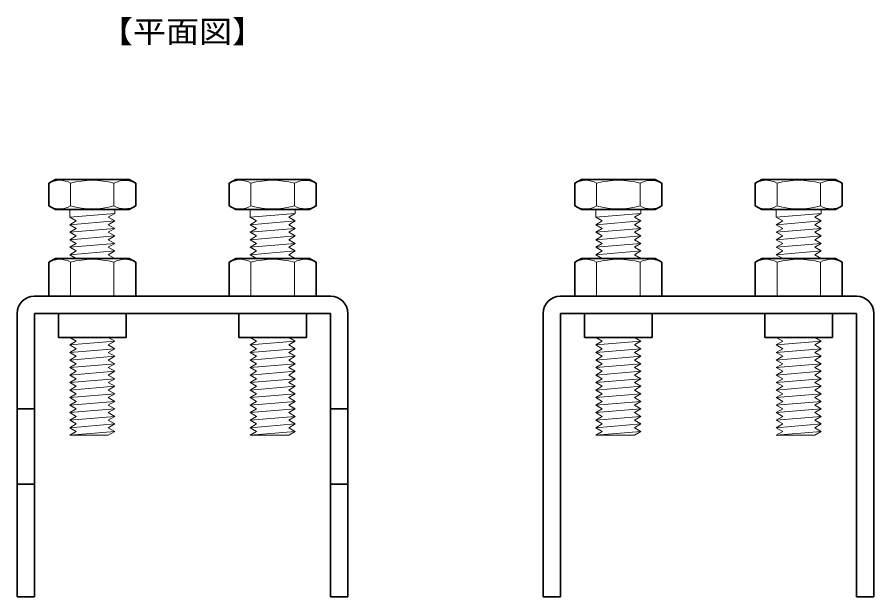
# Model space of a CAD drawing. Units: millimetres on the paper. Extents: x -195 to 195, y -138 to 138.
# Drawn here: x -114 to 0, y -20 to 57.1 of the extents above; entities that cross this region are included whole.
import ezdxf
from ezdxf.enums import TextEntityAlignment as Align

# ---------------------------------------------------------------- set-up
doc = ezdxf.new("R2010")
doc.units = ezdxf.units.MM
for name, color, linetype, lineweight in [('2-0_吊りボルト', 4, 'Continuous', 18), ('2-3_金具', 4, 'Continuous', 18), ('2-B_ボルト', 4, 'Continuous', 18)]:
    doc.layers.add(name, color=color, linetype=linetype, lineweight=lineweight)
doc.styles.add('ＭＳ ゴシック', font='')
doc.styles.get('ＭＳ ゴシック').set_extended_font_data('MS Gothic')

msp = doc.modelspace()

# ---------------------------------------------------------------- linework, layer by layer
at = {"layer": '2-3_金具', "color": 7, "lineweight": 35}
for p, q in [((-111.75, 20), (-72.25, 20)), ((-41.75, 20), (-2.25, 20)), ((-114, 17.7), (-114, -20)), ((-111.7, 17.7), (-111.7, -20)), ((-72.3, 17.7), (-111.7, 17.7)), ((-108.5, 17.7), (-108.5, 14.5)), ((-99.5, 14.5), (-99.5, 17.7)), ((-84.5, 17.7), (-84.5, 14.5)), ((-75.5, 14.5), (-75.5, 17.7)), ((-72.3, 17.7), (-72.3, -20)), ((-70, 17.7), (-70, -20)), ((-44, 17.7), (-44, -20)), ((-41.7, 17.7), (-41.7, -20)), ((-2.3, 17.7), (-41.7, 17.7)), ((-38.5, 17.7), (-38.5, 14.5)), ((-29.5, 14.5), (-29.5, 17.7)), ((-14.5, 17.7), (-14.5, 14.5)), ((-5.5, 14.5), (-5.5, 17.7)), ((-2.3, 17.7), (-2.3, -20)), ((0, 17.7), (0, -20)), ((-108.5, 14.5), (-99.5, 14.5)), ((-84.5, 14.5), (-75.5, 14.5)), ((-38.5, 14.5), (-29.5, 14.5)), ((-14.5, 14.5), (-5.5, 14.5)), ((-114, 5), (-111.7, 5)), ((-72.3, 5), (-70, 5)), ((-114, -5), (-111.7, -5)), ((-72.3, -5), (-70, -5)), ((-114, -20), (-111.7, -20)), ((-72.3, -20), (-70, -20)), ((-44, -20), (-41.7, -20)), ((-2.3, -20), (0, -20))]:
    msp.add_line(p, q, dxfattribs=at)
for centre, start, end in [((-111.7, 17.7), 90, 180), ((-72.3, 17.7), 0, 90), ((-41.7, 17.7), 90, 180), ((-2.3, 17.7), 0, 90)]:
    msp.add_arc(centre, 2.3, start, end, dxfattribs=at)
at = {"layer": '2-B_ボルト', "color": 7, "lineweight": 35}
for p, q in [((-109.774, 35), (-108.907, 35.5)), ((-108.907, 35.5), (-99.093, 35.5)), ((-98.226, 35), (-99.093, 35.5)), ((-85.774, 35), (-84.907, 35.5)), ((-84.907, 35.5), (-75.093, 35.5)), ((-74.226, 35), (-75.093, 35.5)), ((-39.774, 35), (-38.907, 35.5)), ((-38.907, 35.5), (-29.093, 35.5)), ((-28.226, 35), (-29.093, 35.5)), ((-15.774, 35), (-14.907, 35.5)), ((-14.907, 35.5), (-5.093, 35.5)), ((-4.226, 35), (-5.093, 35.5)), ((-109.774, 35), (-109.774, 32)), ((-98.226, 35), (-98.226, 32)), ((-85.774, 35), (-85.774, 32)), ((-74.226, 35), (-74.226, 32)), ((-39.774, 35), (-39.774, 32)), ((-28.226, 35), (-28.226, 32)), ((-15.774, 35), (-15.774, 32)), ((-4.226, 35), (-4.226, 32)), ((-98.226, 32), (-99.093, 31.5)), ((-74.226, 32), (-75.093, 31.5)), ((-28.226, 32), (-29.093, 31.5)), ((-4.226, 32), (-5.093, 31.5)), ((-109.774, 24.5), (-108.907, 25)), ((-109.774, 24.5), (-109.774, 20)), ((-108.907, 25), (-99.093, 25)), ((-98.226, 24.5), (-99.093, 25)), ((-98.226, 24.5), (-98.226, 20)), ((-85.774, 24.5), (-84.907, 25)), ((-85.774, 24.5), (-85.774, 20)), ((-84.907, 25), (-75.093, 25)), ((-74.226, 24.5), (-75.093, 25)), ((-74.226, 24.5), (-74.226, 20)), ((-39.774, 24.5), (-38.907, 25)), ((-39.774, 24.5), (-39.774, 20)), ((-38.907, 25), (-29.093, 25)), ((-28.226, 24.5), (-29.093, 25)), ((-28.226, 24.5), (-28.226, 20)), ((-15.774, 24.5), (-14.907, 25)), ((-15.774, 24.5), (-15.774, 20)), ((-14.907, 25), (-5.093, 25)), ((-4.226, 24.5), (-5.093, 25)), ((-4.226, 24.5), (-4.226, 20)), ((-109.774, 20), (-98.226, 20)), ((-85.774, 20), (-74.226, 20)), ((-39.774, 20), (-28.226, 20)), ((-15.774, 20), (-4.226, 20))]:
    msp.add_line(p, q, dxfattribs=at)
at = {"layer": '2-B_ボルト'}
for p, q in [((-106.887, 35), (-106.887, 32)), ((-101.113, 35), (-101.113, 32)), ((-82.887, 35), (-82.887, 32)), ((-77.113, 35), (-77.113, 32)), ((-36.887, 35), (-36.887, 32)), ((-31.113, 35), (-31.113, 32)), ((-12.887, 35), (-12.887, 32)), ((-7.113, 35), (-7.113, 32)), ((-107, 30.5), (-107, 31.5)), ((-107, 30.5), (-101, 31)), ((-101, 31), (-101.866, 30.5)), ((-101, 31), (-101, 31.5)), ((-83, 30.5), (-83, 31.5)), ((-83, 30.5), (-77, 31)), ((-77, 31), (-77.866, 30.5)), ((-77, 31), (-77, 31.5)), ((-37, 30.5), (-37, 31.5)), ((-37, 30.5), (-31, 31)), ((-31, 31), (-31.866, 30.5)), ((-31, 31), (-31, 31.5)), ((-13, 30.5), (-13, 31.5)), ((-13, 30.5), (-7, 31)), ((-7, 31), (-7.866, 30.5)), ((-7, 31), (-7, 31.5)), ((-107, 30.5), (-106.134, 30)), ((-101, 30), (-107, 29.5)), ((-107, 29.5), (-106.134, 30)), ((-107, 29.5), (-106.134, 30)), ((-101, 30), (-101.866, 30.5)), ((-101, 30), (-101.866, 29.5)), ((-83, 30.5), (-82.134, 30)), ((-77, 30), (-83, 29.5)), ((-83, 29.5), (-82.134, 30)), ((-83, 29.5), (-82.134, 30)), ((-77, 30), (-77.866, 30.5)), ((-77, 30), (-77.866, 29.5)), ((-37, 30.5), (-36.134, 30)), ((-31, 30), (-37, 29.5)), ((-37, 29.5), (-36.134, 30)), ((-37, 29.5), (-36.134, 30)), ((-31, 30), (-31.866, 30.5)), ((-31, 30), (-31.866, 29.5)), ((-13, 30.5), (-12.134, 30)), ((-7, 30), (-13, 29.5)), ((-13, 29.5), (-12.134, 30)), ((-13, 29.5), (-12.134, 30)), ((-7, 30), (-7.866, 30.5)), ((-7, 30), (-7.866, 29.5)), ((-107, 29.5), (-106.134, 29)), ((-107, 28.5), (-106.134, 29)), ((-107, 28.5), (-101, 29)), ((-107, 28.5), (-106.134, 28)), ((-101, 29), (-101.866, 29.5)), ((-101, 29), (-101.866, 28.5)), ((-101, 28), (-101.866, 28.5)), ((-83, 29.5), (-82.134, 29)), ((-83, 28.5), (-82.134, 29)), ((-83, 28.5), (-77, 29)), ((-83, 28.5), (-82.134, 28)), ((-77, 29), (-77.866, 29.5)), ((-77, 29), (-77.866, 28.5)), ((-77, 28), (-77.866, 28.5)), ((-37, 29.5), (-36.134, 29)), ((-37, 28.5), (-36.134, 29)), ((-37, 28.5), (-31, 29)), ((-37, 28.5), (-36.134, 28)), ((-31, 29), (-31.866, 29.5)), ((-31, 29), (-31.866, 28.5)), ((-31, 28), (-31.866, 28.5)), ((-13, 29.5), (-12.134, 29)), ((-13, 28.5), (-12.134, 29)), ((-13, 28.5), (-7, 29)), ((-13, 28.5), (-12.134, 28)), ((-7, 29), (-7.866, 29.5)), ((-7, 29), (-7.866, 28.5)), ((-7, 28), (-7.866, 28.5)), ((-101, 28), (-107, 27.5)), ((-107, 27.5), (-106.134, 28)), ((-107, 27.5), (-106.134, 28)), ((-107, 27.5), (-106.134, 27)), ((-101, 28), (-101.866, 27.5)), ((-101, 27), (-101.866, 27.5)), ((-77, 28), (-83, 27.5)), ((-83, 27.5), (-82.134, 28)), ((-83, 27.5), (-82.134, 28)), ((-83, 27.5), (-82.134, 27)), ((-77, 28), (-77.866, 27.5)), ((-77, 27), (-77.866, 27.5)), ((-31, 28), (-37, 27.5)), ((-37, 27.5), (-36.134, 28)), ((-37, 27.5), (-36.134, 28)), ((-37, 27.5), (-36.134, 27)), ((-31, 28), (-31.866, 27.5)), ((-31, 27), (-31.866, 27.5)), ((-7, 28), (-13, 27.5)), ((-13, 27.5), (-12.134, 28)), ((-13, 27.5), (-12.134, 28)), ((-13, 27.5), (-12.134, 27)), ((-7, 28), (-7.866, 27.5)), ((-7, 27), (-7.866, 27.5)), ((-107, 26.5), (-106.134, 27)), ((-107, 26.5), (-101, 27)), ((-107, 26.5), (-106.134, 26)), ((-101, 27), (-101.866, 26.5)), ((-101, 26), (-101.866, 26.5)), ((-83, 26.5), (-82.134, 27)), ((-83, 26.5), (-77, 27)), ((-83, 26.5), (-82.134, 26)), ((-77, 27), (-77.866, 26.5)), ((-77, 26), (-77.866, 26.5)), ((-37, 26.5), (-36.134, 27)), ((-37, 26.5), (-31, 27)), ((-37, 26.5), (-36.134, 26)), ((-31, 27), (-31.866, 26.5)), ((-31, 26), (-31.866, 26.5)), ((-13, 26.5), (-12.134, 27)), ((-13, 26.5), (-7, 27)), ((-13, 26.5), (-12.134, 26)), ((-7, 27), (-7.866, 26.5)), ((-7, 26), (-7.866, 26.5)), ((-101, 26), (-107, 25.5)), ((-107, 25.5), (-106.134, 26)), ((-107, 25.5), (-106.134, 26)), ((-107, 25.5), (-106.134, 25)), ((-101, 26), (-101.866, 25.5)), ((-101, 25), (-101.866, 25.5)), ((-77, 26), (-83, 25.5)), ((-83, 25.5), (-82.134, 26)), ((-83, 25.5), (-82.134, 26)), ((-83, 25.5), (-82.134, 25)), ((-77, 26), (-77.866, 25.5)), ((-77, 25), (-77.866, 25.5)), ((-31, 26), (-37, 25.5)), ((-37, 25.5), (-36.134, 26)), ((-37, 25.5), (-36.134, 26)), ((-37, 25.5), (-36.134, 25)), ((-31, 26), (-31.866, 25.5)), ((-31, 25), (-31.866, 25.5)), ((-7, 26), (-13, 25.5)), ((-13, 25.5), (-12.134, 26)), ((-13, 25.5), (-12.134, 26)), ((-13, 25.5), (-12.134, 25)), ((-7, 26), (-7.866, 25.5)), ((-7, 25), (-7.866, 25.5)), ((-106.887, 24.5), (-106.887, 20)), ((-101.113, 24.5), (-101.113, 20)), ((-82.887, 24.5), (-82.887, 20)), ((-77.113, 24.5), (-77.113, 20)), ((-36.887, 24.5), (-36.887, 20)), ((-31.113, 24.5), (-31.113, 20)), ((-12.887, 24.5), (-12.887, 20)), ((-7.113, 24.5), (-7.113, 20)), ((-107, 14.5), (-106.134, 14)), ((-101, 14), (-107, 13.5)), ((-107, 13.5), (-106.134, 14)), ((-107, 13.5), (-106.134, 14)), ((-101, 14), (-101.866, 14.5)), ((-101, 14), (-101.866, 13.5)), ((-83, 14.5), (-82.134, 14)), ((-77, 14), (-83, 13.5)), ((-83, 13.5), (-82.134, 14)), ((-83, 13.5), (-82.134, 14)), ((-77, 14), (-77.866, 14.5)), ((-77, 14), (-77.866, 13.5)), ((-37, 14.5), (-36.134, 14)), ((-31, 14), (-37, 13.5)), ((-37, 13.5), (-36.134, 14)), ((-37, 13.5), (-36.134, 14)), ((-31, 14), (-31.866, 14.5)), ((-31, 14), (-31.866, 13.5)), ((-13, 14.5), (-12.134, 14)), ((-7, 14), (-13, 13.5)), ((-13, 13.5), (-12.134, 14)), ((-13, 13.5), (-12.134, 14)), ((-7, 14), (-7.866, 14.5)), ((-7, 14), (-7.866, 13.5)), ((-107, 13.5), (-106.134, 13)), ((-107, 12.5), (-106.134, 13)), ((-107, 12.5), (-101, 13)), ((-101, 13), (-101.866, 13.5)), ((-101, 13), (-101.866, 12.5)), ((-83, 13.5), (-82.134, 13)), ((-83, 12.5), (-82.134, 13)), ((-83, 12.5), (-77, 13)), ((-77, 13), (-77.866, 13.5)), ((-77, 13), (-77.866, 12.5)), ((-37, 13.5), (-36.134, 13)), ((-37, 12.5), (-36.134, 13)), ((-37, 12.5), (-31, 13)), ((-31, 13), (-31.866, 13.5)), ((-31, 13), (-31.866, 12.5)), ((-13, 13.5), (-12.134, 13)), ((-13, 12.5), (-12.134, 13)), ((-13, 12.5), (-7, 13)), ((-7, 13), (-7.866, 13.5)), ((-7, 13), (-7.866, 12.5)), ((-107, 12.5), (-106.134, 12)), ((-101, 12), (-107, 11.5)), ((-107, 11.5), (-106.134, 12)), ((-107, 11.5), (-106.134, 12)), ((-107, 11.5), (-106.134, 11)), ((-101, 12), (-101.866, 12.5)), ((-101, 12), (-101.866, 11.5)), ((-101, 11), (-101.866, 11.5)), ((-83, 12.5), (-82.134, 12)), ((-77, 12), (-83, 11.5)), ((-83, 11.5), (-82.134, 12)), ((-83, 11.5), (-82.134, 12)), ((-83, 11.5), (-82.134, 11)), ((-77, 12), (-77.866, 12.5)), ((-77, 12), (-77.866, 11.5)), ((-77, 11), (-77.866, 11.5)), ((-37, 12.5), (-36.134, 12)), ((-31, 12), (-37, 11.5)), ((-37, 11.5), (-36.134, 12)), ((-37, 11.5), (-36.134, 12)), ((-37, 11.5), (-36.134, 11)), ((-31, 12), (-31.866, 12.5)), ((-31, 12), (-31.866, 11.5)), ((-31, 11), (-31.866, 11.5)), ((-13, 12.5), (-12.134, 12)), ((-7, 12), (-13, 11.5)), ((-13, 11.5), (-12.134, 12)), ((-13, 11.5), (-12.134, 12)), ((-13, 11.5), (-12.134, 11)), ((-7, 12), (-7.866, 12.5)), ((-7, 12), (-7.866, 11.5)), ((-7, 11), (-7.866, 11.5)), ((-107, 10.5), (-106.134, 11)), ((-107, 10.5), (-101, 11)), ((-107, 10.5), (-106.134, 10)), ((-101, 11), (-101.866, 10.5)), ((-101, 10), (-101.866, 10.5)), ((-83, 10.5), (-82.134, 11)), ((-83, 10.5), (-77, 11)), ((-83, 10.5), (-82.134, 10)), ((-77, 11), (-77.866, 10.5)), ((-77, 10), (-77.866, 10.5)), ((-37, 10.5), (-36.134, 11)), ((-37, 10.5), (-31, 11)), ((-37, 10.5), (-36.134, 10)), ((-31, 11), (-31.866, 10.5)), ((-31, 10), (-31.866, 10.5)), ((-13, 10.5), (-12.134, 11)), ((-13, 10.5), (-7, 11)), ((-13, 10.5), (-12.134, 10)), ((-7, 11), (-7.866, 10.5)), ((-7, 10), (-7.866, 10.5)), ((-101, 10), (-107, 9.5)), ((-107, 9.5), (-106.134, 10)), ((-107, 9.5), (-106.134, 10)), ((-107, 9.5), (-106.134, 9)), ((-101, 10), (-101.866, 9.5)), ((-101, 9), (-101.866, 9.5)), ((-77, 10), (-83, 9.5)), ((-83, 9.5), (-82.134, 10)), ((-83, 9.5), (-82.134, 10)), ((-83, 9.5), (-82.134, 9)), ((-77, 10), (-77.866, 9.5)), ((-77, 9), (-77.866, 9.5)), ((-31, 10), (-37, 9.5)), ((-37, 9.5), (-36.134, 10)), ((-37, 9.5), (-36.134, 10)), ((-37, 9.5), (-36.134, 9)), ((-31, 10), (-31.866, 9.5)), ((-31, 9), (-31.866, 9.5)), ((-7, 10), (-13, 9.5)), ((-13, 9.5), (-12.134, 10)), ((-13, 9.5), (-12.134, 10)), ((-13, 9.5), (-12.134, 9)), ((-7, 10), (-7.866, 9.5)), ((-7, 9), (-7.866, 9.5)), ((-107, 8.5), (-106.134, 9)), ((-107, 8.5), (-101, 9)), ((-107, 8.5), (-106.134, 8)), ((-101, 8), (-107, 7.5)), ((-107, 7.5), (-106.134, 8)), ((-107, 7.5), (-106.134, 8)), ((-101, 9), (-101.866, 8.5)), ((-101, 8), (-101.866, 8.5)), ((-101, 8), (-101.866, 7.5)), ((-83, 8.5), (-82.134, 9)), ((-83, 8.5), (-77, 9)), ((-83, 8.5), (-82.134, 8)), ((-77, 8), (-83, 7.5)), ((-83, 7.5), (-82.134, 8)), ((-83, 7.5), (-82.134, 8)), ((-77, 9), (-77.866, 8.5)), ((-77, 8), (-77.866, 8.5)), ((-77, 8), (-77.866, 7.5)), ((-37, 8.5), (-36.134, 9)), ((-37, 8.5), (-31, 9)), ((-37, 8.5), (-36.134, 8)), ((-31, 8), (-37, 7.5)), ((-37, 7.5), (-36.134, 8)), ((-37, 7.5), (-36.134, 8)), ((-31, 9), (-31.866, 8.5)), ((-31, 8), (-31.866, 8.5)), ((-31, 8), (-31.866, 7.5)), ((-13, 8.5), (-12.134, 9)), ((-13, 8.5), (-7, 9)), ((-13, 8.5), (-12.134, 8)), ((-7, 8), (-13, 7.5)), ((-13, 7.5), (-12.134, 8)), ((-13, 7.5), (-12.134, 8)), ((-7, 9), (-7.866, 8.5)), ((-7, 8), (-7.866, 8.5)), ((-7, 8), (-7.866, 7.5)), ((-107, 7.5), (-106.134, 7)), ((-107, 6.5), (-106.134, 7)), ((-107, 6.5), (-101, 7)), ((-101, 7), (-101.866, 7.5)), ((-101, 7), (-101.866, 6.5)), ((-83, 7.5), (-82.134, 7)), ((-83, 6.5), (-82.134, 7)), ((-83, 6.5), (-77, 7)), ((-77, 7), (-77.866, 7.5)), ((-77, 7), (-77.866, 6.5)), ((-37, 7.5), (-36.134, 7)), ((-37, 6.5), (-36.134, 7)), ((-37, 6.5), (-31, 7)), ((-31, 7), (-31.866, 7.5)), ((-31, 7), (-31.866, 6.5)), ((-13, 7.5), (-12.134, 7)), ((-13, 6.5), (-12.134, 7)), ((-13, 6.5), (-7, 7)), ((-7, 7), (-7.866, 7.5)), ((-7, 7), (-7.866, 6.5)), ((-107, 6.5), (-106.134, 6)), ((-101, 6), (-107, 5.5)), ((-107, 5.5), (-106.134, 6)), ((-107, 5.5), (-106.134, 6)), ((-101, 6), (-101.866, 6.5)), ((-101, 6), (-101.866, 5.5)), ((-83, 6.5), (-82.134, 6)), ((-77, 6), (-83, 5.5)), ((-83, 5.5), (-82.134, 6)), ((-83, 5.5), (-82.134, 6)), ((-77, 6), (-77.866, 6.5)), ((-77, 6), (-77.866, 5.5)), ((-37, 6.5), (-36.134, 6)), ((-31, 6), (-37, 5.5)), ((-37, 5.5), (-36.134, 6)), ((-37, 5.5), (-36.134, 6)), ((-31, 6), (-31.866, 6.5)), ((-31, 6), (-31.866, 5.5)), ((-13, 6.5), (-12.134, 6)), ((-7, 6), (-13, 5.5)), ((-13, 5.5), (-12.134, 6)), ((-13, 5.5), (-12.134, 6)), ((-7, 6), (-7.866, 6.5)), ((-7, 6), (-7.866, 5.5)), ((-107, 5.5), (-106.134, 5)), ((-107, 4.5), (-106.134, 5)), ((-107, 4.5), (-101, 5)), ((-101, 5), (-101.866, 5.5)), ((-101, 5), (-101.866, 4.5)), ((-83, 5.5), (-82.134, 5)), ((-83, 4.5), (-82.134, 5)), ((-83, 4.5), (-77, 5)), ((-77, 5), (-77.866, 5.5)), ((-77, 5), (-77.866, 4.5)), ((-37, 5.5), (-36.134, 5)), ((-37, 4.5), (-36.134, 5)), ((-37, 4.5), (-31, 5)), ((-31, 5), (-31.866, 5.5)), ((-31, 5), (-31.866, 4.5)), ((-13, 5.5), (-12.134, 5)), ((-13, 4.5), (-12.134, 5)), ((-13, 4.5), (-7, 5)), ((-7, 5), (-7.866, 5.5)), ((-7, 5), (-7.866, 4.5)), ((-107, 4.5), (-106.134, 4)), ((-101, 4), (-107, 3.5)), ((-107, 3.5), (-106.134, 4)), ((-107, 3.5), (-106.134, 4)), ((-107, 3.5), (-106.134, 3)), ((-101, 4), (-101.866, 4.5)), ((-101, 4), (-101.866, 3.5)), ((-101, 3), (-101.866, 3.5)), ((-83, 4.5), (-82.134, 4)), ((-77, 4), (-83, 3.5)), ((-83, 3.5), (-82.134, 4)), ((-83, 3.5), (-82.134, 4)), ((-83, 3.5), (-82.134, 3)), ((-77, 4), (-77.866, 4.5)), ((-77, 4), (-77.866, 3.5)), ((-77, 3), (-77.866, 3.5)), ((-37, 4.5), (-36.134, 4)), ((-31, 4), (-37, 3.5)), ((-37, 3.5), (-36.134, 4)), ((-37, 3.5), (-36.134, 4)), ((-37, 3.5), (-36.134, 3)), ((-31, 4), (-31.866, 4.5)), ((-31, 4), (-31.866, 3.5)), ((-31, 3), (-31.866, 3.5)), ((-13, 4.5), (-12.134, 4)), ((-7, 4), (-13, 3.5)), ((-13, 3.5), (-12.134, 4)), ((-13, 3.5), (-12.134, 4)), ((-13, 3.5), (-12.134, 3)), ((-7, 4), (-7.866, 4.5)), ((-7, 4), (-7.866, 3.5)), ((-7, 3), (-7.866, 3.5)), ((-107, 2.5), (-106.134, 3)), ((-107, 2.5), (-101, 3)), ((-107, 2.5), (-106.134, 2)), ((-101, 3), (-101.866, 2.5)), ((-101, 2), (-101.866, 2.5)), ((-83, 2.5), (-82.134, 3)), ((-83, 2.5), (-77, 3)), ((-83, 2.5), (-82.134, 2)), ((-77, 3), (-77.866, 2.5)), ((-77, 2), (-77.866, 2.5)), ((-37, 2.5), (-36.134, 3)), ((-37, 2.5), (-31, 3)), ((-37, 2.5), (-36.134, 2)), ((-31, 3), (-31.866, 2.5)), ((-31, 2), (-31.866, 2.5)), ((-13, 2.5), (-12.134, 3)), ((-13, 2.5), (-7, 3)), ((-13, 2.5), (-12.134, 2)), ((-7, 3), (-7.866, 2.5)), ((-7, 2), (-7.866, 2.5)), ((-107, 1.5), (-101, 2)), ((-107, 1.5), (-106.134, 2)), ((-107, 1.5), (-101.866, 1.5)), ((-101, 2), (-101.866, 1.5)), ((-83, 1.5), (-77, 2)), ((-83, 1.5), (-82.134, 2)), ((-83, 1.5), (-77.866, 1.5)), ((-77, 2), (-77.866, 1.5)), ((-37, 1.5), (-31, 2)), ((-37, 1.5), (-36.134, 2)), ((-37, 1.5), (-31.866, 1.5)), ((-31, 2), (-31.866, 1.5)), ((-13, 1.5), (-7, 2)), ((-13, 1.5), (-12.134, 2)), ((-13, 1.5), (-7.866, 1.5)), ((-7, 2), (-7.866, 1.5))]:
    msp.add_line(p, q, dxfattribs=at)
at = {"layer": '2-B_ボルト', "color": 7, "lineweight": 35}
for points in [[(-109.774, 32), (-108.907, 31.5), (-99.093, 31.5)], [(-85.774, 32), (-84.907, 31.5), (-75.093, 31.5)], [(-39.774, 32), (-38.907, 31.5), (-29.093, 31.5)], [(-15.774, 32), (-14.907, 31.5), (-5.093, 31.5)]]:
    msp.add_lwpolyline(points, dxfattribs=at)
at = {"layer": '2-B_ボルト'}
for centre, radius, start, end in [((-108.33, 32.608), 2.793, 58.88952, 121.11048), ((-104, 24.83), 10.571, 74.15277, 105.84723), ((-99.67, 32.546), 2.847, 59.53776, 120.46224), ((-84.33, 32.608), 2.793, 58.88952, 121.11048), ((-80, 24.83), 10.571, 74.15277, 105.84723), ((-75.67, 32.546), 2.847, 59.53776, 120.46224), ((-38.33, 32.608), 2.793, 58.88952, 121.11048), ((-34, 24.83), 10.571, 74.15277, 105.84723), ((-29.67, 32.546), 2.847, 59.53776, 120.46224), ((-14.33, 32.608), 2.793, 58.88952, 121.11048), ((-10, 24.83), 10.571, 74.15277, 105.84723), ((-5.67, 32.546), 2.847, 59.53776, 120.46224), ((-108.33, 34.392), 2.793, 238.88952, 301.11048), ((-104, 42.17), 10.571, 254.15277, 285.84723), ((-99.67, 34.454), 2.847, 239.53776, 300.46224), ((-84.33, 34.392), 2.793, 238.88952, 301.11048), ((-80, 42.17), 10.571, 254.15277, 285.84723), ((-75.67, 34.454), 2.847, 239.53776, 300.46224), ((-38.33, 34.392), 2.793, 238.88952, 301.11048), ((-34, 42.17), 10.571, 254.15277, 285.84723), ((-29.67, 34.454), 2.847, 239.53776, 300.46224), ((-14.33, 34.392), 2.793, 238.88952, 301.11048), ((-10, 42.17), 10.571, 254.15277, 285.84723), ((-5.67, 34.454), 2.847, 239.53776, 300.46224), ((-108.33, 22.108), 2.793, 58.88952, 121.11048), ((-104, 14.33), 10.571, 74.15277, 105.84723), ((-99.67, 22.046), 2.847, 59.53776, 120.46224), ((-84.33, 22.108), 2.793, 58.88952, 121.11048), ((-80, 14.33), 10.571, 74.15277, 105.84723), ((-75.67, 22.046), 2.847, 59.53776, 120.46224), ((-38.33, 22.108), 2.793, 58.88952, 121.11048), ((-34, 14.33), 10.571, 74.15277, 105.84723), ((-29.67, 22.046), 2.847, 59.53776, 120.46224), ((-14.33, 22.108), 2.793, 58.88952, 121.11048), ((-10, 14.33), 10.571, 74.15277, 105.84723), ((-5.67, 22.046), 2.847, 59.53776, 120.46224)]:
    msp.add_arc(centre, radius, start, end, dxfattribs=at)

# ---------------------------------------------------------------- texts
at = {"layer": '2-0_吊りボルト', "color": 7, "style": 'ＭＳ ゴシック', "width": 1.1}
msp.add_text('【平面図】', height=2.933, dxfattribs=at).set_placement((-103, 52.836), align=Align.BOTTOM_LEFT)

doc.saveas('drawing.dxf')
